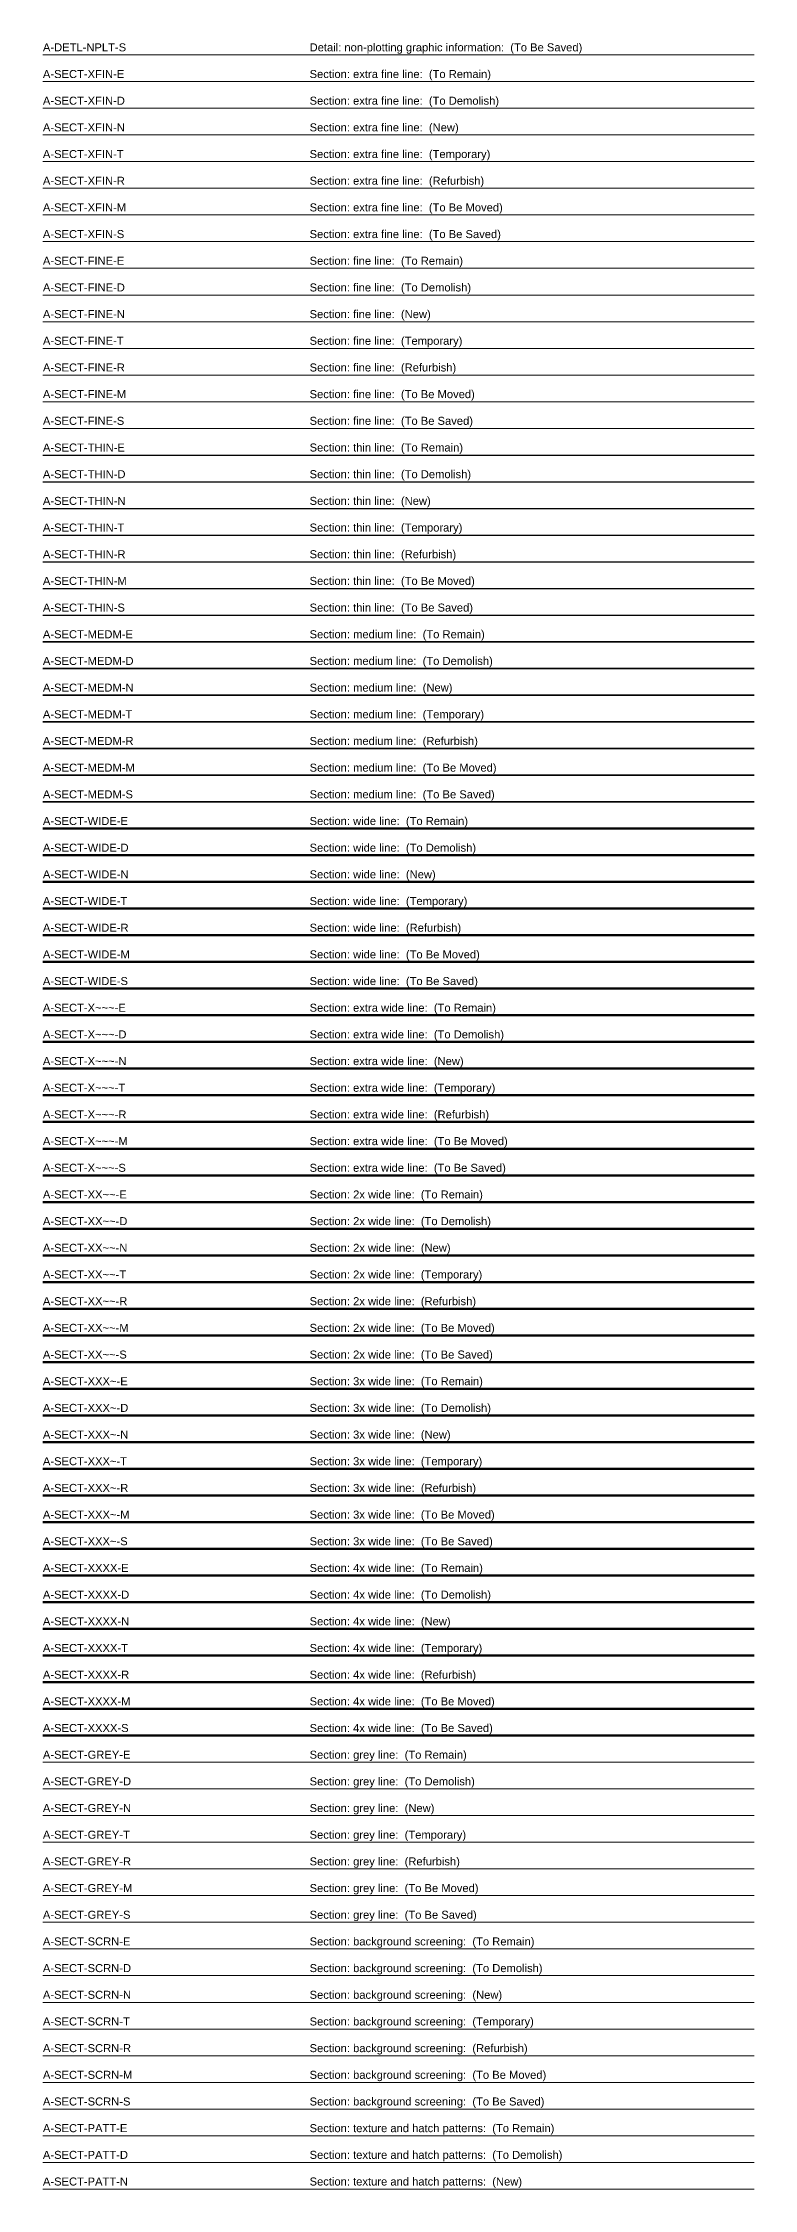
# Model space of a CAD drawing. Header units: millimetres. Extents: x 0 to 200, y -4838 to 3.
# Drawn here: x 0 to 200, y -3022 to -2419 of the extents above; entities that cross this region are included whole.
import ezdxf

# ---------------------------------------------------------------- set-up
doc = ezdxf.new("R2010")
doc.units = ezdxf.units.MM
doc.layers.add('A-DETL-NPLT-S', color=140, linetype='Continuous', lineweight=18, plot=False)
doc.layers.add('A-PLAN-NPLT-S', color=140, linetype='Continuous', lineweight=18, plot=False)
for name, color, linetype, lineweight in [('A-SECT-FINE-D', 11, 'Continuous', 18), ('A-SECT-FINE-E', 201, 'Continuous', 18), ('A-SECT-FINE-M', 51, 'Continuous', 18), ('A-SECT-FINE-N', 171, 'Continuous', 18), ('A-SECT-FINE-R', 131, 'Continuous', 18), ('A-SECT-FINE-S', 101, 'Continuous', 18), ('A-SECT-FINE-T', 31, 'Continuous', 18), ('A-SECT-GREY-D', 8, 'Continuous', 13), ('A-SECT-GREY-E', 8, 'Continuous', 13), ('A-SECT-GREY-M', 8, 'Continuous', 13), ('A-SECT-GREY-N', 8, 'Continuous', 13), ('A-SECT-GREY-R', 8, 'Continuous', 13), ('A-SECT-GREY-S', 8, 'Continuous', 13), ('A-SECT-GREY-T', 8, 'Continuous', 13), ('A-SECT-MEDM-D', 13, 'Continuous', 35), ('A-SECT-MEDM-E', 203, 'Continuous', 35), ('A-SECT-MEDM-M', 53, 'Continuous', 35), ('A-SECT-MEDM-N', 173, 'Continuous', 35), ('A-SECT-MEDM-R', 133, 'Continuous', 35), ('A-SECT-MEDM-S', 103, 'Continuous', 35), ('A-SECT-MEDM-T', 33, 'Continuous', 35), ('A-SECT-PATT-D', 19, 'Continuous', 13), ('A-SECT-PATT-E', 209, 'Continuous', 13), ('A-SECT-PATT-N', 179, 'Continuous', 13), ('A-SECT-SCRN-D', 9, 'Continuous', 13), ('A-SECT-SCRN-E', 9, 'Continuous', 13), ('A-SECT-SCRN-M', 9, 'Continuous', 13), ('A-SECT-SCRN-N', 9, 'Continuous', 13), ('A-SECT-SCRN-R', 9, 'Continuous', 13), ('A-SECT-SCRN-S', 9, 'Continuous', 13), ('A-SECT-SCRN-T', 9, 'Continuous', 13), ('A-SECT-THIN-D', 12, 'Continuous', 25), ('A-SECT-THIN-E', 202, 'Continuous', 25), ('A-SECT-THIN-M', 52, 'Continuous', 25), ('A-SECT-THIN-N', 172, 'Continuous', 25), ('A-SECT-THIN-R', 132, 'Continuous', 25), ('A-SECT-THIN-S', 102, 'Continuous', 25), ('A-SECT-THIN-T', 32, 'Continuous', 25), ('A-SECT-WIDE-D', 14, 'Continuous', 50), ('A-SECT-WIDE-E', 204, 'Continuous', 50), ('A-SECT-WIDE-M', 54, 'Continuous', 50), ('A-SECT-WIDE-N', 174, 'Continuous', 50), ('A-SECT-WIDE-R', 134, 'Continuous', 50), ('A-SECT-WIDE-S', 104, 'Continuous', 50), ('A-SECT-WIDE-T', 34, 'Continuous', 50), ('A-SECT-XFIN-D', 10, 'Continuous', 13), ('A-SECT-XFIN-E', 200, 'Continuous', 13), ('A-SECT-XFIN-M', 50, 'Continuous', 13), ('A-SECT-XFIN-N', 170, 'Continuous', 13), ('A-SECT-XFIN-R', 130, 'Continuous', 13), ('A-SECT-XFIN-S', 100, 'Continuous', 13), ('A-SECT-XFIN-T', 30, 'Continuous', 13), ('A-SECT-XXXX-D', 18, 'Continuous', 200), ('A-SECT-XXXX-E', 208, 'Continuous', 200), ('A-SECT-XXXX-M', 58, 'Continuous', 200), ('A-SECT-XXXX-N', 178, 'Continuous', 200), ('A-SECT-XXXX-R', 138, 'Continuous', 200), ('A-SECT-XXXX-S', 108, 'Continuous', 200), ('A-SECT-XXXX-T', 38, 'Continuous', 200), ('A-SECT-XXX~-D', 17, 'Continuous', 140), ('A-SECT-XXX~-E', 207, 'Continuous', 140), ('A-SECT-XXX~-M', 57, 'Continuous', 140), ('A-SECT-XXX~-N', 177, 'Continuous', 140), ('A-SECT-XXX~-R', 137, 'Continuous', 140), ('A-SECT-XXX~-S', 107, 'Continuous', 140), ('A-SECT-XXX~-T', 37, 'Continuous', 140), ('A-SECT-XX~~-D', 16, 'Continuous', 100), ('A-SECT-XX~~-E', 206, 'Continuous', 100), ('A-SECT-XX~~-M', 56, 'Continuous', 100), ('A-SECT-XX~~-N', 176, 'Continuous', 100), ('A-SECT-XX~~-R', 136, 'Continuous', 100), ('A-SECT-XX~~-S', 106, 'Continuous', 100), ('A-SECT-XX~~-T', 36, 'Continuous', 100), ('A-SECT-X~~~-D', 15, 'Continuous', 70), ('A-SECT-X~~~-E', 205, 'Continuous', 70), ('A-SECT-X~~~-M', 55, 'Continuous', 70), ('A-SECT-X~~~-N', 175, 'Continuous', 70), ('A-SECT-X~~~-R', 135, 'Continuous', 70), ('A-SECT-X~~~-S', 105, 'Continuous', 70), ('A-SECT-X~~~-T', 35, 'Continuous', 70)]:
    doc.layers.add(name, color=color, linetype=linetype, lineweight=lineweight)
doc.styles.get("Standard").update_dxf_attribs({"font": 'arial.ttf'})

# ---------------------------------------------------------------- blocks, each defined once
blk = doc.blocks.new('AecLayers_SingleLetter_Augmented_UpperPhasing_A_2D')
at = {"layer": 'A-DETL-NPLT-S'}
blk.add_line((0, -2422.5), (200, -2422.5), dxfattribs=at)
at = {"layer": 'A-SECT-FINE-D'}
blk.add_line((0, -2490), (200, -2490), dxfattribs=at)
at = {"layer": 'A-SECT-FINE-E'}
blk.add_line((0, -2482.5), (200, -2482.5), dxfattribs=at)
at = {"layer": 'A-SECT-FINE-M'}
blk.add_line((0, -2520), (200, -2520), dxfattribs=at)
at = {"layer": 'A-SECT-FINE-N'}
blk.add_line((0, -2497.5), (200, -2497.5), dxfattribs=at)
at = {"layer": 'A-SECT-FINE-R'}
blk.add_line((0, -2512.5), (200, -2512.5), dxfattribs=at)
at = {"layer": 'A-SECT-FINE-S'}
blk.add_line((0, -2527.5), (200, -2527.5), dxfattribs=at)
at = {"layer": 'A-SECT-FINE-T'}
blk.add_line((0, -2505), (200, -2505), dxfattribs=at)
at = {"layer": 'A-SECT-GREY-D'}
blk.add_line((0, -2910), (200, -2910), dxfattribs=at)
at = {"layer": 'A-SECT-GREY-E'}
blk.add_line((0, -2902.5), (200, -2902.5), dxfattribs=at)
at = {"layer": 'A-SECT-GREY-M'}
blk.add_line((0, -2940), (200, -2940), dxfattribs=at)
at = {"layer": 'A-SECT-GREY-N'}
blk.add_line((0, -2917.5), (200, -2917.5), dxfattribs=at)
at = {"layer": 'A-SECT-GREY-R'}
blk.add_line((0, -2932.5), (200, -2932.5), dxfattribs=at)
at = {"layer": 'A-SECT-GREY-S'}
blk.add_line((0, -2947.5), (200, -2947.5), dxfattribs=at)
at = {"layer": 'A-SECT-GREY-T'}
blk.add_line((0, -2925), (200, -2925), dxfattribs=at)
at = {"layer": 'A-SECT-MEDM-D'}
blk.add_line((0, -2595), (200, -2595), dxfattribs=at)
at = {"layer": 'A-SECT-MEDM-E'}
blk.add_line((0, -2587.5), (200, -2587.5), dxfattribs=at)
at = {"layer": 'A-SECT-MEDM-M'}
blk.add_line((0, -2625), (200, -2625), dxfattribs=at)
at = {"layer": 'A-SECT-MEDM-N'}
blk.add_line((0, -2602.5), (200, -2602.5), dxfattribs=at)
at = {"layer": 'A-SECT-MEDM-R'}
blk.add_line((0, -2617.5), (200, -2617.5), dxfattribs=at)
at = {"layer": 'A-SECT-MEDM-S'}
blk.add_line((0, -2632.5), (200, -2632.5), dxfattribs=at)
at = {"layer": 'A-SECT-MEDM-T'}
blk.add_line((0, -2610), (200, -2610), dxfattribs=at)
at = {"layer": 'A-SECT-PATT-D'}
blk.add_line((0, -3015), (200, -3015), dxfattribs=at)
at = {"layer": 'A-SECT-PATT-E'}
blk.add_line((0, -3007.5), (200, -3007.5), dxfattribs=at)
at = {"layer": 'A-SECT-PATT-N'}
blk.add_line((0, -3022.5), (200, -3022.5), dxfattribs=at)
at = {"layer": 'A-SECT-SCRN-D'}
blk.add_line((0, -2962.5), (200, -2962.5), dxfattribs=at)
at = {"layer": 'A-SECT-SCRN-E'}
blk.add_line((0, -2955), (200, -2955), dxfattribs=at)
at = {"layer": 'A-SECT-SCRN-M'}
blk.add_line((0, -2992.5), (200, -2992.5), dxfattribs=at)
at = {"layer": 'A-SECT-SCRN-N'}
blk.add_line((0, -2970), (200, -2970), dxfattribs=at)
at = {"layer": 'A-SECT-SCRN-R'}
blk.add_line((0, -2985), (200, -2985), dxfattribs=at)
at = {"layer": 'A-SECT-SCRN-S'}
blk.add_line((0, -3000), (200, -3000), dxfattribs=at)
at = {"layer": 'A-SECT-SCRN-T'}
blk.add_line((0, -2977.5), (200, -2977.5), dxfattribs=at)
at = {"layer": 'A-SECT-THIN-D'}
blk.add_line((0, -2542.5), (200, -2542.5), dxfattribs=at)
at = {"layer": 'A-SECT-THIN-E'}
blk.add_line((0, -2535), (200, -2535), dxfattribs=at)
at = {"layer": 'A-SECT-THIN-M'}
blk.add_line((0, -2572.5), (200, -2572.5), dxfattribs=at)
at = {"layer": 'A-SECT-THIN-N'}
blk.add_line((0, -2550), (200, -2550), dxfattribs=at)
at = {"layer": 'A-SECT-THIN-R'}
blk.add_line((0, -2565), (200, -2565), dxfattribs=at)
at = {"layer": 'A-SECT-THIN-S'}
blk.add_line((0, -2580), (200, -2580), dxfattribs=at)
at = {"layer": 'A-SECT-THIN-T'}
blk.add_line((0, -2557.5), (200, -2557.5), dxfattribs=at)
at = {"layer": 'A-SECT-WIDE-D'}
blk.add_line((0, -2647.5), (200, -2647.5), dxfattribs=at)
at = {"layer": 'A-SECT-WIDE-E'}
blk.add_line((0, -2640), (200, -2640), dxfattribs=at)
at = {"layer": 'A-SECT-WIDE-M'}
blk.add_line((0, -2677.5), (200, -2677.5), dxfattribs=at)
at = {"layer": 'A-SECT-WIDE-N'}
blk.add_line((0, -2655), (200, -2655), dxfattribs=at)
at = {"layer": 'A-SECT-WIDE-R'}
blk.add_line((0, -2670), (200, -2670), dxfattribs=at)
at = {"layer": 'A-SECT-WIDE-S'}
blk.add_line((0, -2685), (200, -2685), dxfattribs=at)
at = {"layer": 'A-SECT-WIDE-T'}
blk.add_line((0, -2662.5), (200, -2662.5), dxfattribs=at)
at = {"layer": 'A-SECT-XFIN-D'}
blk.add_line((0, -2437.5), (200, -2437.5), dxfattribs=at)
at = {"layer": 'A-SECT-XFIN-E'}
blk.add_line((0, -2430), (200, -2430), dxfattribs=at)
at = {"layer": 'A-SECT-XFIN-M'}
blk.add_line((0, -2467.5), (200, -2467.5), dxfattribs=at)
at = {"layer": 'A-SECT-XFIN-N'}
blk.add_line((0, -2445), (200, -2445), dxfattribs=at)
at = {"layer": 'A-SECT-XFIN-R'}
blk.add_line((0, -2460), (200, -2460), dxfattribs=at)
at = {"layer": 'A-SECT-XFIN-S'}
blk.add_line((0, -2475), (200, -2475), dxfattribs=at)
at = {"layer": 'A-SECT-XFIN-T'}
blk.add_line((0, -2452.5), (200, -2452.5), dxfattribs=at)
at = {"layer": 'A-SECT-XXXX-D'}
blk.add_line((0, -2857.5), (200, -2857.5), dxfattribs=at)
at = {"layer": 'A-SECT-XXXX-E'}
blk.add_line((0, -2850), (200, -2850), dxfattribs=at)
at = {"layer": 'A-SECT-XXXX-M'}
blk.add_line((0, -2887.5), (200, -2887.5), dxfattribs=at)
at = {"layer": 'A-SECT-XXXX-N'}
blk.add_line((0, -2865), (200, -2865), dxfattribs=at)
at = {"layer": 'A-SECT-XXXX-R'}
blk.add_line((0, -2880), (200, -2880), dxfattribs=at)
at = {"layer": 'A-SECT-XXXX-S'}
blk.add_line((0, -2895), (200, -2895), dxfattribs=at)
at = {"layer": 'A-SECT-XXXX-T'}
blk.add_line((0, -2872.5), (200, -2872.5), dxfattribs=at)
at = {"layer": 'A-SECT-XXX~-D'}
blk.add_line((0, -2805), (200, -2805), dxfattribs=at)
at = {"layer": 'A-SECT-XXX~-E'}
blk.add_line((0, -2797.5), (200, -2797.5), dxfattribs=at)
at = {"layer": 'A-SECT-XXX~-M'}
blk.add_line((0, -2835), (200, -2835), dxfattribs=at)
at = {"layer": 'A-SECT-XXX~-N'}
blk.add_line((0, -2812.5), (200, -2812.5), dxfattribs=at)
at = {"layer": 'A-SECT-XXX~-R'}
blk.add_line((0, -2827.5), (200, -2827.5), dxfattribs=at)
at = {"layer": 'A-SECT-XXX~-S'}
blk.add_line((0, -2842.5), (200, -2842.5), dxfattribs=at)
at = {"layer": 'A-SECT-XXX~-T'}
blk.add_line((0, -2820), (200, -2820), dxfattribs=at)
at = {"layer": 'A-SECT-XX~~-D'}
blk.add_line((0, -2752.5), (200, -2752.5), dxfattribs=at)
at = {"layer": 'A-SECT-XX~~-E'}
blk.add_line((0, -2745), (200, -2745), dxfattribs=at)
at = {"layer": 'A-SECT-XX~~-M'}
blk.add_line((0, -2782.5), (200, -2782.5), dxfattribs=at)
at = {"layer": 'A-SECT-XX~~-N'}
blk.add_line((0, -2760), (200, -2760), dxfattribs=at)
at = {"layer": 'A-SECT-XX~~-R'}
blk.add_line((0, -2775), (200, -2775), dxfattribs=at)
at = {"layer": 'A-SECT-XX~~-S'}
blk.add_line((0, -2790), (200, -2790), dxfattribs=at)
at = {"layer": 'A-SECT-XX~~-T'}
blk.add_line((0, -2767.5), (200, -2767.5), dxfattribs=at)
at = {"layer": 'A-SECT-X~~~-D'}
blk.add_line((0, -2700), (200, -2700), dxfattribs=at)
at = {"layer": 'A-SECT-X~~~-E'}
blk.add_line((0, -2692.5), (200, -2692.5), dxfattribs=at)
at = {"layer": 'A-SECT-X~~~-M'}
blk.add_line((0, -2730), (200, -2730), dxfattribs=at)
at = {"layer": 'A-SECT-X~~~-N'}
blk.add_line((0, -2707.5), (200, -2707.5), dxfattribs=at)
at = {"layer": 'A-SECT-X~~~-R'}
blk.add_line((0, -2722.5), (200, -2722.5), dxfattribs=at)
at = {"layer": 'A-SECT-X~~~-S'}
blk.add_line((0, -2737.5), (200, -2737.5), dxfattribs=at)
at = {"layer": 'A-SECT-X~~~-T'}
blk.add_line((0, -2715), (200, -2715), dxfattribs=at)
at = {"layer": 'A-DETL-NPLT-S'}
for s, p in [('A-DETL-NPLT-S', (0, -2421.5)), ('Detail: non-plotting graphic information:  (To Be Saved)', (75, -2421.5))]:
    blk.add_text(s, height=2.25, dxfattribs=at).set_placement(p)
at = {"layer": 'A-SECT-FINE-D'}
for s, p in [('A-SECT-FINE-D', (0, -2489)), ('Section: fine line:  (To Demolish)', (75, -2489))]:
    blk.add_text(s, height=2.25, dxfattribs=at).set_placement(p)
at = {"layer": 'A-SECT-FINE-E'}
for s, p in [('A-SECT-FINE-E', (0, -2481.5)), ('Section: fine line:  (To Remain)', (75, -2481.5))]:
    blk.add_text(s, height=2.25, dxfattribs=at).set_placement(p)
at = {"layer": 'A-SECT-FINE-M'}
for s, p in [('A-SECT-FINE-M', (0, -2519)), ('Section: fine line:  (To Be Moved)', (75, -2519))]:
    blk.add_text(s, height=2.25, dxfattribs=at).set_placement(p)
at = {"layer": 'A-SECT-FINE-N'}
for s, p in [('A-SECT-FINE-N', (0, -2496.5)), ('Section: fine line:  (New)', (75, -2496.5))]:
    blk.add_text(s, height=2.25, dxfattribs=at).set_placement(p)
at = {"layer": 'A-SECT-FINE-R'}
for s, p in [('A-SECT-FINE-R', (0, -2511.5)), ('Section: fine line:  (Refurbish)', (75, -2511.5))]:
    blk.add_text(s, height=2.25, dxfattribs=at).set_placement(p)
at = {"layer": 'A-SECT-FINE-S'}
for s, p in [('A-SECT-FINE-S', (0, -2526.5)), ('Section: fine line:  (To Be Saved)', (75, -2526.5))]:
    blk.add_text(s, height=2.25, dxfattribs=at).set_placement(p)
at = {"layer": 'A-SECT-FINE-T'}
for s, p in [('A-SECT-FINE-T', (0, -2504)), ('Section: fine line:  (Temporary)', (75, -2504))]:
    blk.add_text(s, height=2.25, dxfattribs=at).set_placement(p)
at = {"layer": 'A-SECT-GREY-D'}
for s, p in [('A-SECT-GREY-D', (0, -2909)), ('Section: grey line:  (To Demolish)', (75, -2909))]:
    blk.add_text(s, height=2.25, dxfattribs=at).set_placement(p)
at = {"layer": 'A-SECT-GREY-E'}
for s, p in [('A-SECT-GREY-E', (0, -2901.5)), ('Section: grey line:  (To Remain)', (75, -2901.5))]:
    blk.add_text(s, height=2.25, dxfattribs=at).set_placement(p)
at = {"layer": 'A-SECT-GREY-M'}
for s, p in [('A-SECT-GREY-M', (0, -2939)), ('Section: grey line:  (To Be Moved)', (75, -2939))]:
    blk.add_text(s, height=2.25, dxfattribs=at).set_placement(p)
at = {"layer": 'A-SECT-GREY-N'}
for s, p in [('A-SECT-GREY-N', (0, -2916.5)), ('Section: grey line:  (New)', (75, -2916.5))]:
    blk.add_text(s, height=2.25, dxfattribs=at).set_placement(p)
at = {"layer": 'A-SECT-GREY-R'}
for s, p in [('A-SECT-GREY-R', (0, -2931.5)), ('Section: grey line:  (Refurbish)', (75, -2931.5))]:
    blk.add_text(s, height=2.25, dxfattribs=at).set_placement(p)
at = {"layer": 'A-SECT-GREY-S'}
for s, p in [('A-SECT-GREY-S', (0, -2946.5)), ('Section: grey line:  (To Be Saved)', (75, -2946.5))]:
    blk.add_text(s, height=2.25, dxfattribs=at).set_placement(p)
at = {"layer": 'A-SECT-GREY-T'}
for s, p in [('A-SECT-GREY-T', (0, -2924)), ('Section: grey line:  (Temporary)', (75, -2924))]:
    blk.add_text(s, height=2.25, dxfattribs=at).set_placement(p)
at = {"layer": 'A-SECT-MEDM-D'}
for s, p in [('A-SECT-MEDM-D', (0, -2594)), ('Section: medium line:  (To Demolish)', (75, -2594))]:
    blk.add_text(s, height=2.25, dxfattribs=at).set_placement(p)
at = {"layer": 'A-SECT-MEDM-E'}
for s, p in [('A-SECT-MEDM-E', (0, -2586.5)), ('Section: medium line:  (To Remain)', (75, -2586.5))]:
    blk.add_text(s, height=2.25, dxfattribs=at).set_placement(p)
at = {"layer": 'A-SECT-MEDM-M'}
for s, p in [('A-SECT-MEDM-M', (0, -2624)), ('Section: medium line:  (To Be Moved)', (75, -2624))]:
    blk.add_text(s, height=2.25, dxfattribs=at).set_placement(p)
at = {"layer": 'A-SECT-MEDM-N'}
for s, p in [('A-SECT-MEDM-N', (0, -2601.5)), ('Section: medium line:  (New)', (75, -2601.5))]:
    blk.add_text(s, height=2.25, dxfattribs=at).set_placement(p)
at = {"layer": 'A-SECT-MEDM-R'}
for s, p in [('A-SECT-MEDM-R', (0, -2616.5)), ('Section: medium line:  (Refurbish)', (75, -2616.5))]:
    blk.add_text(s, height=2.25, dxfattribs=at).set_placement(p)
at = {"layer": 'A-SECT-MEDM-S'}
for s, p in [('A-SECT-MEDM-S', (0, -2631.5)), ('Section: medium line:  (To Be Saved)', (75, -2631.5))]:
    blk.add_text(s, height=2.25, dxfattribs=at).set_placement(p)
at = {"layer": 'A-SECT-MEDM-T'}
for s, p in [('A-SECT-MEDM-T', (0, -2609)), ('Section: medium line:  (Temporary)', (75, -2609))]:
    blk.add_text(s, height=2.25, dxfattribs=at).set_placement(p)
at = {"layer": 'A-SECT-PATT-D'}
for s, p in [('A-SECT-PATT-D', (0, -3014)), ('Section: texture and hatch patterns:  (To Demolish)', (75, -3014))]:
    blk.add_text(s, height=2.25, dxfattribs=at).set_placement(p)
at = {"layer": 'A-SECT-PATT-E'}
for s, p in [('A-SECT-PATT-E', (0, -3006.5)), ('Section: texture and hatch patterns:  (To Remain)', (75, -3006.5))]:
    blk.add_text(s, height=2.25, dxfattribs=at).set_placement(p)
at = {"layer": 'A-SECT-PATT-N'}
for s, p in [('A-SECT-PATT-N', (0, -3021.5)), ('Section: texture and hatch patterns:  (New)', (75, -3021.5))]:
    blk.add_text(s, height=2.25, dxfattribs=at).set_placement(p)
at = {"layer": 'A-SECT-SCRN-D'}
for s, p in [('A-SECT-SCRN-D', (0, -2961.5)), ('Section: background screening:  (To Demolish)', (75, -2961.5))]:
    blk.add_text(s, height=2.25, dxfattribs=at).set_placement(p)
at = {"layer": 'A-SECT-SCRN-E'}
for s, p in [('A-SECT-SCRN-E', (0, -2954)), ('Section: background screening:  (To Remain)', (75, -2954))]:
    blk.add_text(s, height=2.25, dxfattribs=at).set_placement(p)
at = {"layer": 'A-SECT-SCRN-M'}
for s, p in [('A-SECT-SCRN-M', (0, -2991.5)), ('Section: background screening:  (To Be Moved)', (75, -2991.5))]:
    blk.add_text(s, height=2.25, dxfattribs=at).set_placement(p)
at = {"layer": 'A-SECT-SCRN-N'}
for s, p in [('A-SECT-SCRN-N', (0, -2969)), ('Section: background screening:  (New)', (75, -2969))]:
    blk.add_text(s, height=2.25, dxfattribs=at).set_placement(p)
at = {"layer": 'A-SECT-SCRN-R'}
for s, p in [('A-SECT-SCRN-R', (0, -2984)), ('Section: background screening:  (Refurbish)', (75, -2984))]:
    blk.add_text(s, height=2.25, dxfattribs=at).set_placement(p)
at = {"layer": 'A-SECT-SCRN-S'}
for s, p in [('A-SECT-SCRN-S', (0, -2999)), ('Section: background screening:  (To Be Saved)', (75, -2999))]:
    blk.add_text(s, height=2.25, dxfattribs=at).set_placement(p)
at = {"layer": 'A-SECT-SCRN-T'}
for s, p in [('A-SECT-SCRN-T', (0, -2976.5)), ('Section: background screening:  (Temporary)', (75, -2976.5))]:
    blk.add_text(s, height=2.25, dxfattribs=at).set_placement(p)
at = {"layer": 'A-SECT-THIN-D'}
for s, p in [('A-SECT-THIN-D', (0, -2541.5)), ('Section: thin line:  (To Demolish)', (75, -2541.5))]:
    blk.add_text(s, height=2.25, dxfattribs=at).set_placement(p)
at = {"layer": 'A-SECT-THIN-E'}
for s, p in [('A-SECT-THIN-E', (0, -2534)), ('Section: thin line:  (To Remain)', (75, -2534))]:
    blk.add_text(s, height=2.25, dxfattribs=at).set_placement(p)
at = {"layer": 'A-SECT-THIN-M'}
for s, p in [('A-SECT-THIN-M', (0, -2571.5)), ('Section: thin line:  (To Be Moved)', (75, -2571.5))]:
    blk.add_text(s, height=2.25, dxfattribs=at).set_placement(p)
at = {"layer": 'A-SECT-THIN-N'}
for s, p in [('A-SECT-THIN-N', (0, -2549)), ('Section: thin line:  (New)', (75, -2549))]:
    blk.add_text(s, height=2.25, dxfattribs=at).set_placement(p)
at = {"layer": 'A-SECT-THIN-R'}
for s, p in [('A-SECT-THIN-R', (0, -2564)), ('Section: thin line:  (Refurbish)', (75, -2564))]:
    blk.add_text(s, height=2.25, dxfattribs=at).set_placement(p)
at = {"layer": 'A-SECT-THIN-S'}
for s, p in [('A-SECT-THIN-S', (0, -2579)), ('Section: thin line:  (To Be Saved)', (75, -2579))]:
    blk.add_text(s, height=2.25, dxfattribs=at).set_placement(p)
at = {"layer": 'A-SECT-THIN-T'}
for s, p in [('A-SECT-THIN-T', (0, -2556.5)), ('Section: thin line:  (Temporary)', (75, -2556.5))]:
    blk.add_text(s, height=2.25, dxfattribs=at).set_placement(p)
at = {"layer": 'A-SECT-WIDE-D'}
for s, p in [('A-SECT-WIDE-D', (0, -2646.5)), ('Section: wide line:  (To Demolish)', (75, -2646.5))]:
    blk.add_text(s, height=2.25, dxfattribs=at).set_placement(p)
at = {"layer": 'A-SECT-WIDE-E'}
for s, p in [('A-SECT-WIDE-E', (0, -2639)), ('Section: wide line:  (To Remain)', (75, -2639))]:
    blk.add_text(s, height=2.25, dxfattribs=at).set_placement(p)
at = {"layer": 'A-SECT-WIDE-M'}
for s, p in [('A-SECT-WIDE-M', (0, -2676.5)), ('Section: wide line:  (To Be Moved)', (75, -2676.5))]:
    blk.add_text(s, height=2.25, dxfattribs=at).set_placement(p)
at = {"layer": 'A-SECT-WIDE-N'}
for s, p in [('A-SECT-WIDE-N', (0, -2654)), ('Section: wide line:  (New)', (75, -2654))]:
    blk.add_text(s, height=2.25, dxfattribs=at).set_placement(p)
at = {"layer": 'A-SECT-WIDE-R'}
for s, p in [('A-SECT-WIDE-R', (0, -2669)), ('Section: wide line:  (Refurbish)', (75, -2669))]:
    blk.add_text(s, height=2.25, dxfattribs=at).set_placement(p)
at = {"layer": 'A-SECT-WIDE-S'}
for s, p in [('A-SECT-WIDE-S', (0, -2684)), ('Section: wide line:  (To Be Saved)', (75, -2684))]:
    blk.add_text(s, height=2.25, dxfattribs=at).set_placement(p)
at = {"layer": 'A-SECT-WIDE-T'}
for s, p in [('A-SECT-WIDE-T', (0, -2661.5)), ('Section: wide line:  (Temporary)', (75, -2661.5))]:
    blk.add_text(s, height=2.25, dxfattribs=at).set_placement(p)
at = {"layer": 'A-SECT-XFIN-D'}
for s, p in [('A-SECT-XFIN-D', (0, -2436.5)), ('Section: extra fine line:  (To Demolish)', (75, -2436.5))]:
    blk.add_text(s, height=2.25, dxfattribs=at).set_placement(p)
at = {"layer": 'A-SECT-XFIN-E'}
for s, p in [('A-SECT-XFIN-E', (0, -2429)), ('Section: extra fine line:  (To Remain)', (75, -2429))]:
    blk.add_text(s, height=2.25, dxfattribs=at).set_placement(p)
at = {"layer": 'A-SECT-XFIN-M'}
for s, p in [('A-SECT-XFIN-M', (0, -2466.5)), ('Section: extra fine line:  (To Be Moved)', (75, -2466.5))]:
    blk.add_text(s, height=2.25, dxfattribs=at).set_placement(p)
at = {"layer": 'A-SECT-XFIN-N'}
for s, p in [('A-SECT-XFIN-N', (0, -2444)), ('Section: extra fine line:  (New)', (75, -2444))]:
    blk.add_text(s, height=2.25, dxfattribs=at).set_placement(p)
at = {"layer": 'A-SECT-XFIN-R'}
for s, p in [('A-SECT-XFIN-R', (0, -2459)), ('Section: extra fine line:  (Refurbish)', (75, -2459))]:
    blk.add_text(s, height=2.25, dxfattribs=at).set_placement(p)
at = {"layer": 'A-SECT-XFIN-S'}
for s, p in [('A-SECT-XFIN-S', (0, -2474)), ('Section: extra fine line:  (To Be Saved)', (75, -2474))]:
    blk.add_text(s, height=2.25, dxfattribs=at).set_placement(p)
at = {"layer": 'A-SECT-XFIN-T'}
for s, p in [('A-SECT-XFIN-T', (0, -2451.5)), ('Section: extra fine line:  (Temporary)', (75, -2451.5))]:
    blk.add_text(s, height=2.25, dxfattribs=at).set_placement(p)
at = {"layer": 'A-SECT-XXXX-D'}
for s, p in [('A-SECT-XXXX-D', (0, -2856.5)), ('Section: 4x wide line:  (To Demolish)', (75, -2856.5))]:
    blk.add_text(s, height=2.25, dxfattribs=at).set_placement(p)
at = {"layer": 'A-SECT-XXXX-E'}
for s, p in [('A-SECT-XXXX-E', (0, -2849)), ('Section: 4x wide line:  (To Remain)', (75, -2849))]:
    blk.add_text(s, height=2.25, dxfattribs=at).set_placement(p)
at = {"layer": 'A-SECT-XXXX-M'}
for s, p in [('A-SECT-XXXX-M', (0, -2886.5)), ('Section: 4x wide line:  (To Be Moved)', (75, -2886.5))]:
    blk.add_text(s, height=2.25, dxfattribs=at).set_placement(p)
at = {"layer": 'A-SECT-XXXX-N'}
for s, p in [('A-SECT-XXXX-N', (0, -2864)), ('Section: 4x wide line:  (New)', (75, -2864))]:
    blk.add_text(s, height=2.25, dxfattribs=at).set_placement(p)
at = {"layer": 'A-SECT-XXXX-R'}
for s, p in [('A-SECT-XXXX-R', (0, -2879)), ('Section: 4x wide line:  (Refurbish)', (75, -2879))]:
    blk.add_text(s, height=2.25, dxfattribs=at).set_placement(p)
at = {"layer": 'A-SECT-XXXX-S'}
for s, p in [('A-SECT-XXXX-S', (0, -2894)), ('Section: 4x wide line:  (To Be Saved)', (75, -2894))]:
    blk.add_text(s, height=2.25, dxfattribs=at).set_placement(p)
at = {"layer": 'A-SECT-XXXX-T'}
for s, p in [('A-SECT-XXXX-T', (0, -2871.5)), ('Section: 4x wide line:  (Temporary)', (75, -2871.5))]:
    blk.add_text(s, height=2.25, dxfattribs=at).set_placement(p)
at = {"layer": 'A-SECT-XXX~-D'}
for s, p in [('A-SECT-XXX~-D', (0, -2804)), ('Section: 3x wide line:  (To Demolish)', (75, -2804))]:
    blk.add_text(s, height=2.25, dxfattribs=at).set_placement(p)
at = {"layer": 'A-SECT-XXX~-E'}
for s, p in [('A-SECT-XXX~-E', (0, -2796.5)), ('Section: 3x wide line:  (To Remain)', (75, -2796.5))]:
    blk.add_text(s, height=2.25, dxfattribs=at).set_placement(p)
at = {"layer": 'A-SECT-XXX~-M'}
for s, p in [('A-SECT-XXX~-M', (0, -2834)), ('Section: 3x wide line:  (To Be Moved)', (75, -2834))]:
    blk.add_text(s, height=2.25, dxfattribs=at).set_placement(p)
at = {"layer": 'A-SECT-XXX~-N'}
for s, p in [('A-SECT-XXX~-N', (0, -2811.5)), ('Section: 3x wide line:  (New)', (75, -2811.5))]:
    blk.add_text(s, height=2.25, dxfattribs=at).set_placement(p)
at = {"layer": 'A-SECT-XXX~-R'}
for s, p in [('A-SECT-XXX~-R', (0, -2826.5)), ('Section: 3x wide line:  (Refurbish)', (75, -2826.5))]:
    blk.add_text(s, height=2.25, dxfattribs=at).set_placement(p)
at = {"layer": 'A-SECT-XXX~-S'}
for s, p in [('A-SECT-XXX~-S', (0, -2841.5)), ('Section: 3x wide line:  (To Be Saved)', (75, -2841.5))]:
    blk.add_text(s, height=2.25, dxfattribs=at).set_placement(p)
at = {"layer": 'A-SECT-XXX~-T'}
for s, p in [('A-SECT-XXX~-T', (0, -2819)), ('Section: 3x wide line:  (Temporary)', (75, -2819))]:
    blk.add_text(s, height=2.25, dxfattribs=at).set_placement(p)
at = {"layer": 'A-SECT-XX~~-D'}
for s, p in [('A-SECT-XX~~-D', (0, -2751.5)), ('Section: 2x wide line:  (To Demolish)', (75, -2751.5))]:
    blk.add_text(s, height=2.25, dxfattribs=at).set_placement(p)
at = {"layer": 'A-SECT-XX~~-E'}
for s, p in [('A-SECT-XX~~-E', (0, -2744)), ('Section: 2x wide line:  (To Remain)', (75, -2744))]:
    blk.add_text(s, height=2.25, dxfattribs=at).set_placement(p)
at = {"layer": 'A-SECT-XX~~-M'}
for s, p in [('A-SECT-XX~~-M', (0, -2781.5)), ('Section: 2x wide line:  (To Be Moved)', (75, -2781.5))]:
    blk.add_text(s, height=2.25, dxfattribs=at).set_placement(p)
at = {"layer": 'A-SECT-XX~~-N'}
for s, p in [('A-SECT-XX~~-N', (0, -2759)), ('Section: 2x wide line:  (New)', (75, -2759))]:
    blk.add_text(s, height=2.25, dxfattribs=at).set_placement(p)
at = {"layer": 'A-SECT-XX~~-R'}
for s, p in [('A-SECT-XX~~-R', (0, -2774)), ('Section: 2x wide line:  (Refurbish)', (75, -2774))]:
    blk.add_text(s, height=2.25, dxfattribs=at).set_placement(p)
at = {"layer": 'A-SECT-XX~~-S'}
for s, p in [('A-SECT-XX~~-S', (0, -2789)), ('Section: 2x wide line:  (To Be Saved)', (75, -2789))]:
    blk.add_text(s, height=2.25, dxfattribs=at).set_placement(p)
at = {"layer": 'A-SECT-XX~~-T'}
for s, p in [('A-SECT-XX~~-T', (0, -2766.5)), ('Section: 2x wide line:  (Temporary)', (75, -2766.5))]:
    blk.add_text(s, height=2.25, dxfattribs=at).set_placement(p)
at = {"layer": 'A-SECT-X~~~-D'}
for s, p in [('A-SECT-X~~~-D', (0, -2699)), ('Section: extra wide line:  (To Demolish)', (75, -2699))]:
    blk.add_text(s, height=2.25, dxfattribs=at).set_placement(p)
at = {"layer": 'A-SECT-X~~~-E'}
for s, p in [('A-SECT-X~~~-E', (0, -2691.5)), ('Section: extra wide line:  (To Remain)', (75, -2691.5))]:
    blk.add_text(s, height=2.25, dxfattribs=at).set_placement(p)
at = {"layer": 'A-SECT-X~~~-M'}
for s, p in [('A-SECT-X~~~-M', (0, -2729)), ('Section: extra wide line:  (To Be Moved)', (75, -2729))]:
    blk.add_text(s, height=2.25, dxfattribs=at).set_placement(p)
at = {"layer": 'A-SECT-X~~~-N'}
for s, p in [('A-SECT-X~~~-N', (0, -2706.5)), ('Section: extra wide line:  (New)', (75, -2706.5))]:
    blk.add_text(s, height=2.25, dxfattribs=at).set_placement(p)
at = {"layer": 'A-SECT-X~~~-R'}
for s, p in [('A-SECT-X~~~-R', (0, -2721.5)), ('Section: extra wide line:  (Refurbish)', (75, -2721.5))]:
    blk.add_text(s, height=2.25, dxfattribs=at).set_placement(p)
at = {"layer": 'A-SECT-X~~~-S'}
for s, p in [('A-SECT-X~~~-S', (0, -2736.5)), ('Section: extra wide line:  (To Be Saved)', (75, -2736.5))]:
    blk.add_text(s, height=2.25, dxfattribs=at).set_placement(p)
at = {"layer": 'A-SECT-X~~~-T'}
for s, p in [('A-SECT-X~~~-T', (0, -2714)), ('Section: extra wide line:  (Temporary)', (75, -2714))]:
    blk.add_text(s, height=2.25, dxfattribs=at).set_placement(p)

msp = doc.modelspace()

# ---------------------------------------------------------------- block references
at = {"layer": 'A-PLAN-NPLT-S'}
msp.add_blockref('AecLayers_SingleLetter_Augmented_UpperPhasing_A_2D', (0, 0), dxfattribs=at)

doc.saveas('drawing.dxf')
